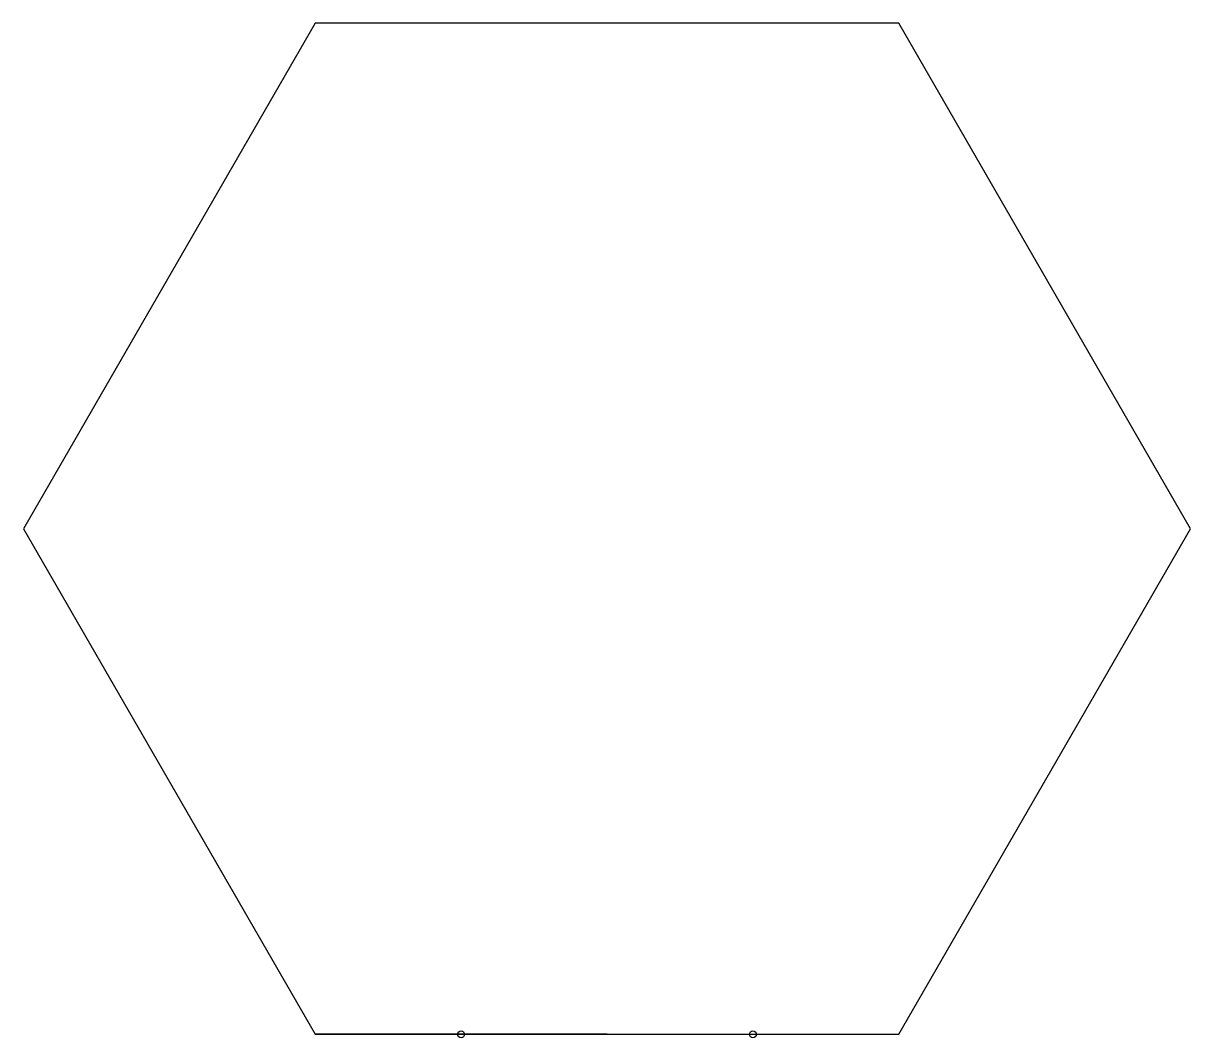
# Model space of a CAD drawing. Header units: millimetres. Extents: x -87 to 87, y -76 to 75.
import ezdxf

# ---------------------------------------------------------------- set-up
doc = ezdxf.new("R2010")
doc.units = ezdxf.units.MM
doc.layers.get('0').update_dxf_attribs({"linetype": 'CONTINUOUS'})

msp = doc.modelspace()

# ---------------------------------------------------------------- linework, layer by layer
for q in [(-43.57, -75.47), (43.57, -75.47)]:
    msp.add_line((0, -75.47), q)
msp.add_lwpolyline([(87.14, 0), (43.57, 75.47), (-43.57, 75.47), (-87.14, 0), (-43.57, -75.47), (43.57, -75.47)], close=True)
for centre in [(-21.79, -75.47), (21.79, -75.47)]:
    msp.add_circle(centre, 0.5)

doc.saveas('drawing.dxf')
